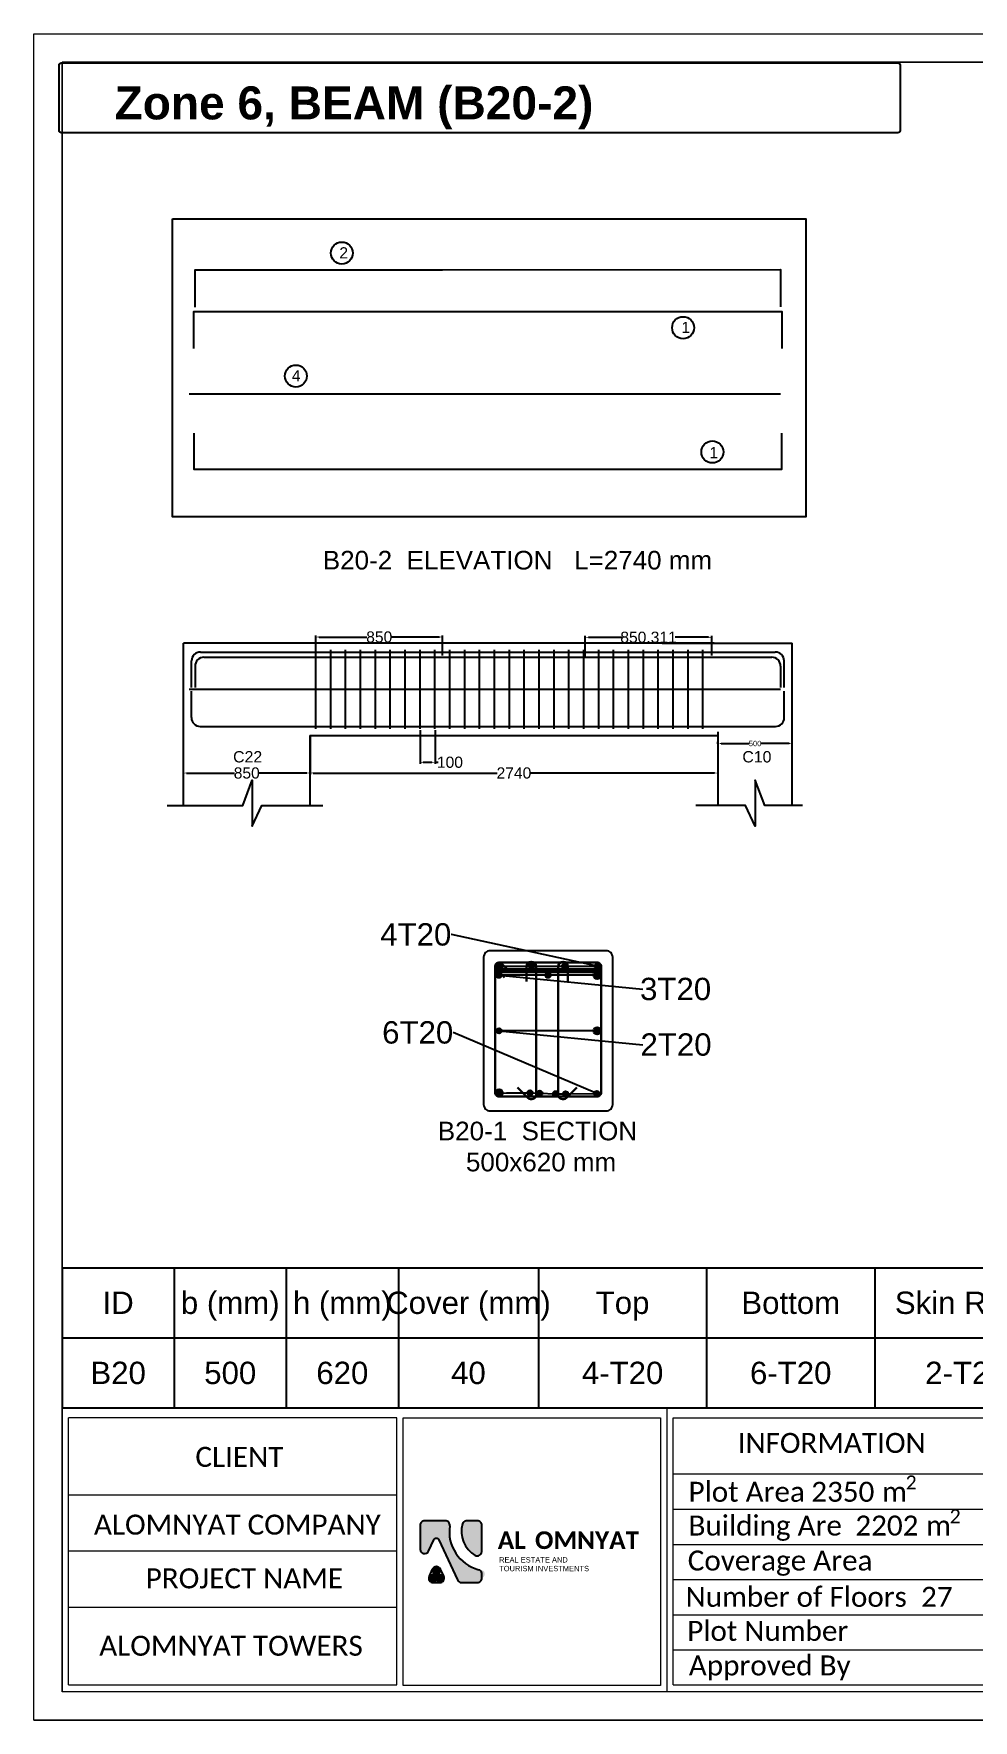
# Model space of a CAD drawing. Header units: inches. Extents: x 16 to 269, y 163 to 682.
# Drawn here: x 103.07 to 125.56, y 419.65 to 460 of the extents above; entities that cross this region are included whole.
import ezdxf
from ezdxf import colors
from ezdxf.entities.mleader import LeaderData, LeaderLine
from ezdxf.enums import TextEntityAlignment as Align
from ezdxf.math import Vec2, Vec3

# ---------------------------------------------------------------- set-up
doc = ezdxf.new("R2010")
doc.units = ezdxf.units.IN
doc.header["$MEASUREMENT"] = 0
doc.layers.get('Defpoints').update_dxf_attribs({"lineweight": 5})
for name, color, linetype in [('AutoRebar - BBS', 2, 'Continuous'), ('C', 7, 'Continuous'), ('MASSE', 7, 'Continuous'), ('S-ADDREINF', 3, 'Continuous'), ('S-MAINBAR', 5, 'Continuous'), ('S-OUTLINE', 7, 'Continuous'), ('S-SKIN', 6, 'Continuous'), ('S-STIRRUP', 1, 'Continuous'), ('S-TEXT', 2, 'Continuous'), ('Text', 7, 'Continuous')]:
    doc.layers.add(name, color=color, linetype=linetype)
doc.layers.add('Sheet_Borders', color=7, linetype='Continuous', lineweight=5)
doc.styles.add('Arial_1', font='arial.ttf', dxfattribs={"height": 0.45})
doc.styles.add('RA CALIBRI REGULAR', font='calibril.ttf')
doc.styles.get("Standard").update_dxf_attribs({"font": 'arial.ttf'})
doc.dimstyles.get("Standard").update_dxf_attribs({"dimtxt": 0.18, "dimasz": 0.18, "dimexe": 0.18, "dimexo": 0.0625, "dimgap": 0.09, "dimtad": 0, "dimtih": 1, "dimtoh": 1, "dimdec": 4, "dimzin": 0, "dimdsep": 46, "dimtxsty": 'Standard', "dimcen": 0.09, "dimadec": 0, "dimazin": 0, "dimtfac": 1, "dimtdec": 4, "dimtofl": 0, "dimtmove": 0, "dimatfit": 3, "dimfxl": 1, "dimtolj": 1, "dimtzin": 0, "dimarcsym": 0})

# ---------------------------------------------------------------- blocks, each defined once
blk = doc.blocks.new('sheet')
at = {"true_color": 0x293189}
h = blk.add_hatch(color=177, dxfattribs=at)
h.dxf.hatch_style = 1
h.paths.add_polyline_path([(-418.734, 40.158, 0.414214), (-418.845, 40.046), (-418.845, 39.448, 0.802913), (-418.633, 39.401), (-418.502, 39.683, -0.639253), (-418.375, 39.682), (-417.915, 38.681, 0.29294), (-417.813, 38.616), (-417.42, 38.616, 0.414214), (-417.308, 38.728, 0.553295), (-417.269, 38.913, -0.417813), (-418.106, 40.034, 0.459795), (-418.218, 40.158)])
at = {"true_color": 0x4554a5}
h = blk.add_hatch(color=175, dxfattribs=at)
h.dxf.hatch_style = 1
h.paths.add_polyline_path([(-417.472, 39.295, 0.584571), (-417.308, 39.402), (-417.308, 40.046, 0.414214), (-417.42, 40.158), (-417.702, 40.158, 0.291504), (-417.79, 40.082, 0.342448)])
at = {"true_color": 0x000000}
h = blk.add_hatch(color=18, dxfattribs=at)
h.dxf.hatch_style = 1
h.paths.add_polyline_path([(-418.439, 38.651, 1.441321), (-418.347, 38.839, 1.901432), (-418.531, 38.839, 1.434024)])
at = {"color": 177, "true_color": 0x293189}
blk.add_lwpolyline([(-418.213, 40.158), (-418.734, 40.158, 0.414214), (-418.845, 40.046), (-418.845, 39.448, 0.802913), (-418.633, 39.401), (-418.502, 39.683, -0.639253), (-418.375, 39.682), (-417.915, 38.681, 0.29294), (-417.813, 38.616), (-417.42, 38.616, 0.414214), (-417.308, 38.728), (-417.308, 38.848)], format="xyb", dxfattribs=at)
at = {"color": 175, "true_color": 0x4554a5}
blk.add_lwpolyline([(-417.308, 39.387), (-417.308, 40.046, 0.414214), (-417.42, 40.158), (-417.702, 40.158)], format="xyb", dxfattribs=at)
blk.add_lwpolyline([(-418.257, 38.775), (-418.338, 38.949, 0.63847), (-418.541, 38.949), (-418.621, 38.774, 0.547105), (-418.519, 38.616), (-418.358, 38.616, 0.548839)], format="xyb", close=True)
at = {"color": 177, "true_color": 0x293189}
for centre, radius, start, end in [((-418.215, 40.048), 0.11, 350.4257, 91.3796), ((-417.134, 39.886), 0.983, 171.6397, 255.0806), ((-417.417, 38.83), 0.111, 9.4358, 74.1171)]:
    blk.add_arc(centre, radius, start, end, dxfattribs=at)
at = {"color": 175, "true_color": 0x4554a5}
for centre, radius, start, end in [((-417.123, 39.894), 0.693, 164.6076, 239.8175), ((-417.686, 40.051), 0.108, 98.1031, 165.7009), ((-417.42, 39.394), 0.112, 242.4829, 356.2798)]:
    blk.add_arc(centre, radius, start, end, dxfattribs=at)
at = {"layer": 'Sheet_Borders', "linetype": 'Continuous', "lineweight": 0}
for p, q in [((-428.475, 35.187), (-428.475, 77.192)), ((-428.475, 77.192), (-369.075, 77.192)), ((-428.475, 35.187), (-428.475, 77.192)), ((-428.475, 77.192), (-369.075, 77.192)), ((-427.768, 35.894), (-427.768, 76.484)), ((-427.768, 76.484), (-369.782, 76.484)), ((-369.782, 76.484), (-427.768, 76.484)), ((-427.768, 76.484), (-427.768, 35.894)), ((-427.768, 42.966), (-427.768, 42.966)), ((-427.768, 42.966), (-369.782, 42.966)), ((-412.694, 42.966), (-412.694, 35.894)), ((-419.424, 42.721), (-427.606, 42.721)), ((-427.606, 36.07), (-427.606, 42.721)), ((-419.424, 36.07), (-419.424, 42.721)), ((-419.268, 42.721), (-412.85, 42.721)), ((-419.268, 36.051), (-419.268, 42.721)), ((-412.85, 42.721), (-412.85, 36.051)), ((-412.537, 42.719), (-401.369, 42.719)), ((-412.537, 36.069), (-412.537, 42.719)), ((-412.537, 41.327), (-404.039, 41.327)), ((-419.424, 40.796), (-427.606, 40.796)), ((-412.537, 40.441), (-404.039, 40.441)), ((-412.537, 39.566), (-404.039, 39.566)), ((-419.424, 39.395), (-427.606, 39.395)), ((-412.537, 38.692), (-404.039, 38.692)), ((-427.606, 38.003), (-419.424, 38.003)), ((-412.537, 37.817), (-404.039, 37.817)), ((-412.537, 36.943), (-404.039, 36.943)), ((-372.533, 35.894), (-427.768, 35.894)), ((-427.606, 36.07), (-419.424, 36.07)), ((-412.85, 36.051), (-419.268, 36.051)), ((-412.537, 36.069), (-401.369, 36.069))]:
    blk.add_line(p, q, dxfattribs=at)
blk.add_lwpolyline([(-369.075, 35.187), (-428.475, 35.187)], close=True, dxfattribs=at)
at = {"char_height": 0.43904, "attachment_point": 1}
for s, width, insert in [('{\\fCandara|b1|i0|c0|p34;\\C256;\\c0;AL} ', 0.43904, (-416.91, 39.892)), ('{\\fCandara|b1|i0|c0|p34;\\C256;\\c0;OMNYAT}', 2.78249, (-415.981, 39.892))]:
    blk.add_mtext_dynamic_manual_height_columns(s, width=width, gutter_width=2.195, heights=[0], dxfattribs=dict(at, insert=insert))
at = {"insert": (-416.876, 39.25), "char_height": 0.13365, "attachment_point": 1, "style": 'Arial_1'}
blk.add_mtext_dynamic_manual_height_columns('\\pxsm1;{\\C256;\\c0;REAL ESTATE AND}', width=2.81151, gutter_width=0.686, heights=[0.417], dxfattribs=at)
at = {"insert": (-416.875, 39.033), "char_height": 0.13365, "width": 2.81151, "attachment_point": 1, "style": 'Arial_1'}
blk.add_mtext('TOURISM INVESTMENTS', dxfattribs=at)
at = {"layer": 'Sheet_Borders', "linetype": 'Continuous', "lineweight": 0, "style": 'RA CALIBRI REGULAR'}
for s, height, p in [('INFORMATION', 0.49749, (-410.931, 41.846)), ('CLIENT', 0.4975, (-424.445, 41.499)), ('ALOMNYAT COMPANY', 0.49749, (-426.974, 39.811)), ('Coverage Area', 0.49749, (-412.174, 38.917)), ('PROJECT NAME', 0.49749, (-425.683, 38.473)), ('Plot Number', 0.49749, (-412.188, 37.165)), ('ALOMNYAT TOWERS', 0.49749, (-426.842, 36.795)), ('Approved By', 0.49749, (-412.149, 36.304))]:
    blk.add_text(s, height=height, dxfattribs=at).set_placement(p)
at = {"layer": 'Sheet_Borders', "style": 'RA CALIBRI REGULAR'}
for s, height, p in [('Plot Area ', 0.4975, (-412.155, 40.629)), ('2', 0.348, (-406.744, 40.936)), (' m', 0.4975, (-407.507, 40.629)), ('Building Are  ', 0.49749, (-412.155, 39.788)), ('2', 0.348, (-405.646, 40.094)), (' m', 0.4975, (-406.408, 39.788)), ('Number of Floors  ', 0.49749, (-412.228, 38.013))]:
    blk.add_text(s, height=height, dxfattribs=at).set_placement(p)
at = {"layer": 'Sheet_Borders', "color": 244, "true_color": 0x991b1e, "style": 'RA CALIBRI REGULAR'}
for s, p in [('2350', (-409.096, 40.629)), ('2202', (-407.997, 39.788)), ('27', (-406.36, 38.013))]:
    blk.add_text(s, height=0.4975, dxfattribs=at).set_placement(p)
blk = doc.blocks.new('*D202')
at = {"layer": 'Defpoints', "color": 0, "transparency": 16777216}
for p in [(4289, -16456), (3439, -16592), (4289, -16592)]:
    blk.add_point(p, dxfattribs=at)
at = {"layer": 'MASSE', "color": 0, "lineweight": -2, "transparency": 16777216}
for p, q in [((3439, -16581), (3439, -16445)), ((3460, -16456), (3781, -16456)), ((4267, -16456), (3946, -16456)), ((4289, -16581), (4289, -16445))]:
    blk.add_line(p, q, dxfattribs=at)
at = {"layer": 'MASSE', "color": 0, "transparency": 16777216}
for points in [[(3460, -16452), (3460, -16460), (3439, -16456)], [(4267, -16452), (4267, -16460), (4289, -16456)]]:
    blk.add_solid(points, dxfattribs=at)
at = {"layer": 'MASSE', "color": 0, "transparency": 16777216, "insert": (3864, -16456), "char_height": 75, "attachment_point": 5}
blk.add_mtext('\\A1;850', dxfattribs=at)
blk = doc.blocks.new('*D203')
at = {"layer": 'Defpoints', "color": 0, "transparency": 16777216}
for p in [(6099, -16458), (5248, -16598), (6099, -16592)]:
    blk.add_point(p, dxfattribs=at)
at = {"layer": 'MASSE', "color": 0, "lineweight": -2, "transparency": 16777216}
for p, q in [((5248, -16587), (5248, -16447)), ((5270, -16458), (5496, -16458)), ((6077, -16458), (5851, -16458)), ((6099, -16581), (6099, -16447))]:
    blk.add_line(p, q, dxfattribs=at)
at = {"layer": 'MASSE', "color": 0, "transparency": 16777216}
for points in [[(5270, -16454), (5270, -16461), (5248, -16458)], [(6077, -16454), (6077, -16461), (6099, -16458)]]:
    blk.add_solid(points, dxfattribs=at)
at = {"layer": 'MASSE', "color": 0, "transparency": 16777216, "insert": (5673, -16458), "char_height": 75, "attachment_point": 5}
blk.add_mtext('\\A1;850.311', dxfattribs=at)
blk = doc.blocks.new('*D204')
at = {"layer": 'Defpoints', "color": 0, "transparency": 16777216}
for p in [(3399, -17117), (6139, -17117), (6139, -17369)]:
    blk.add_point(p, dxfattribs=at)
at = {"layer": 'MASSE', "color": 0, "lineweight": -2, "transparency": 16777216}
for p, q in [((3399, -17127), (3399, -17379)), ((6139, -17127), (6139, -17379)), ((3420, -17369), (4656, -17369)), ((6117, -17369), (4881, -17369))]:
    blk.add_line(p, q, dxfattribs=at)
at = {"layer": 'MASSE', "color": 0, "transparency": 16777216}
for points in [[(3420, -17365), (3420, -17372), (3399, -17369)], [(6117, -17365), (6117, -17372), (6139, -17369)]]:
    blk.add_solid(points, dxfattribs=at)
at = {"layer": 'MASSE', "color": 0, "transparency": 16777216, "insert": (4769, -17369), "char_height": 75, "attachment_point": 5}
blk.add_mtext('\\A1;2740', dxfattribs=at)
blk = doc.blocks.new('*D205')
at = {"layer": 'Defpoints', "color": 0, "transparency": 16777216}
for p in [(4139, -17072), (4239, -17072), (4239, -17297)]:
    blk.add_point(p, dxfattribs=at)
at = {"layer": 'MASSE', "color": 0, "lineweight": -2, "transparency": 16777216}
for p, q in [((4139, -17082), (4139, -17307)), ((4239, -17082), (4239, -17307)), ((4160, -17297), (4217, -17297)), ((4239, -17297), (4260, -17297))]:
    blk.add_line(p, q, dxfattribs=at)
at = {"layer": 'MASSE', "color": 0, "transparency": 16777216}
for points in [[(4160, -17293), (4160, -17300), (4139, -17297)], [(4217, -17293), (4217, -17300), (4239, -17297)]]:
    blk.add_solid(points, dxfattribs=at)
at = {"layer": 'MASSE', "color": 0, "transparency": 16777216, "insert": (4339, -17297), "char_height": 75, "attachment_point": 5}
blk.add_mtext('\\A1;100', dxfattribs=at)
blk = doc.blocks.new('*D215')
at = {"layer": 'Defpoints', "color": 0, "transparency": 16777216}
for p in [(6139, -17184), (6639, -17171), (6639, -17184)]:
    blk.add_point(p, dxfattribs=at)
at = {"layer": 'MASSE', "color": 0, "lineweight": -2, "transparency": 16777216}
for p, q in [((6139, -17173), (6139, -17160)), ((6160, -17171), (6349, -17171)), ((6617, -17171), (6428, -17171)), ((6639, -17173), (6639, -17160))]:
    blk.add_line(p, q, dxfattribs=at)
at = {"layer": 'MASSE', "color": 0, "transparency": 16777216}
for points in [[(6160, -17167), (6160, -17174), (6139, -17171)], [(6617, -17167), (6617, -17174), (6639, -17171)]]:
    blk.add_solid(points, dxfattribs=at)
at = {"layer": 'MASSE', "color": 0, "transparency": 16777216, "insert": (6389, -17171), "char_height": 36, "attachment_point": 5}
blk.add_mtext('\\A1;500', dxfattribs=at)
blk = doc.blocks.new('*D216')
at = {"layer": 'Defpoints', "color": 0, "transparency": 16777216}
for p in [(2549, -17369), (2549, -17369), (3399, -17369)]:
    blk.add_point(p, dxfattribs=at)
at = {"layer": 'MASSE', "color": 0, "lineweight": -2, "transparency": 16777216}
for p, q in [((2570, -17369), (2891, -17369)), ((3377, -17369), (3056, -17369))]:
    blk.add_line(p, q, dxfattribs=at)
at = {"layer": 'MASSE', "color": 0, "transparency": 16777216}
for points in [[(2570, -17365), (2570, -17372), (2549, -17369)], [(3377, -17365), (3377, -17372), (3399, -17369)]]:
    blk.add_solid(points, dxfattribs=at)
at = {"layer": 'MASSE', "color": 0, "transparency": 16777216, "insert": (2974, -17369), "char_height": 75, "attachment_point": 5}
blk.add_mtext('\\A1;850', dxfattribs=at)
blk = doc.blocks.new('_Origin')
at = {"color": 0, "linetype": 'ByBlock', "lineweight": -2}
blk.add_line((0, 0), (-1, 0), dxfattribs=at)
blk.add_circle((0, 0), 0.5, dxfattribs=at)
blk = doc.blocks.new('787665')
at = {"layer": 'S-ADDREINF'}
h = blk.add_hatch(color=256, dxfattribs=at)
edge = h.paths.add_edge_path()
edge.add_arc((4669.24543, -18726.72546), 17.34297, 0, 360)
h = blk.add_hatch(color=256, dxfattribs=at)
edge = h.paths.add_edge_path()
edge.add_arc((4998.7618, -18726.72546), 17.34297, 0, 360)
h = blk.add_hatch(color=256, dxfattribs=at)
edge = h.paths.add_edge_path()
edge.add_arc((5328.27817, -18726.72546), 17.34297, 0, 360)
at = {"layer": 'S-MAINBAR'}
h = blk.add_hatch(color=256, dxfattribs=at)
edge = h.paths.add_edge_path()
edge.add_arc((4669.24543, -18666.02507), 17.34297, 0, 360)
h = blk.add_hatch(color=256, dxfattribs=at)
edge = h.paths.add_edge_path()
edge.add_arc((4888.92301, -18666.02507), 17.34297, 0, 360)
h = blk.add_hatch(color=256, dxfattribs=at)
edge = h.paths.add_edge_path()
edge.add_arc((5108.60059, -18666.02507), 17.34297, 0, 360)
h = blk.add_hatch(color=256, dxfattribs=at)
edge = h.paths.add_edge_path()
edge.add_arc((5328.27817, -18666.02507), 17.34297, 0, 360)
h = blk.add_hatch(color=256, dxfattribs=at)
edge = h.paths.add_edge_path()
edge.add_arc((4669.24543, -19515.83045), 17.34297, 0, 360)
h = blk.add_hatch(color=256, dxfattribs=at)
edge = h.paths.add_edge_path()
edge.add_arc((4876.93864, -19516.02104), 17.34297, 0, 360)
h = blk.add_hatch(color=256, dxfattribs=at)
edge = h.paths.add_edge_path()
edge.add_arc((4942.41458, -19518.45994), 17.34297, 0, 360)
h = blk.add_hatch(color=256, dxfattribs=at)
edge = h.paths.add_edge_path()
edge.add_arc((5048.54739, -19521.57439), 17.34297, 0, 360)
h = blk.add_hatch(color=256, dxfattribs=at)
edge = h.paths.add_edge_path()
edge.add_arc((5116.05885, -19521.76126), 17.34297, 0, 360)
h = blk.add_hatch(color=256, dxfattribs=at)
edge = h.paths.add_edge_path()
edge.add_arc((5325.4713, -19520.24721), 17.34297, 0, 360)
at = {"layer": 'S-SKIN'}
h = blk.add_hatch(color=256, dxfattribs=at)
edge = h.paths.add_edge_path()
edge.add_arc((4669.24543, -19099.59924), 17.34297, 0, 360)
h = blk.add_hatch(color=256, dxfattribs=at)
edge = h.paths.add_edge_path()
edge.add_arc((5328.27817, -19099.59924), 17.34297, 0, 360)
at = {"layer": 'S-TEXT', "transparency": 33554687}
h = blk.add_hatch(dxfattribs=at)
h.set_pattern_fill('ANSI32', scale=1.734297)
h.set_pattern_definition([(45, (-168026.844, 294970.295), (-11.6808213, 11.6808213), []), (45, (-168019.057, 294970.295), (-11.6808213, 11.6808213), [])])
h.paths.add_polyline_path([(5354.71369, -18683.36804), (4647.67753, -18683.36804), (4647.67753, -18709.08083), (5354.71369, -18709.08083)])
blk.add_lwpolyline([(2475.73227, -13648.98093), (6730.74983, -13648.98093), (6730.74983, -15648.69571), (2475.73227, -15648.69571)], close=True)
at = {"color": 3}
for points in [[(2626.72403, -14240.66682), (2626.72403, -13990.66682), (4288.51337, -13990.66682)], [(4288.51337, -13990.66682), (6560.55334, -13988.87492), (6560.55334, -14238.87492)]]:
    blk.add_lwpolyline(points, dxfattribs=at)
at = {"color": 5}
for points in [[(2618.51337, -14520.11894), (2618.51337, -14270.11894), (6568.18309, -14270.11894), (6568.18309, -14520.11894)], [(2618.51337, -15088.35237), (2618.51337, -15328.35237), (6568.18309, -15328.35237), (6568.18309, -15088.35237)]]:
    blk.add_lwpolyline(points, dxfattribs=at)
at = {"color": 3}
blk.add_circle((3612.82671, -13878.56553), 73.72352, dxfattribs=at)
at = {"color": 5}
for centre in [(5905.26992, -14379.68103), (6102.00118, -15213.73404)]:
    blk.add_circle(centre, 73.72352, dxfattribs=at)
at = {"color": 6}
blk.add_circle((3304.25768, -14704.01182), 73.72352, dxfattribs=at)
at = {"layer": 'AutoRebar - BBS', "color": 5, "lineweight": 30}
blk.add_lwpolyline([(4706.53816, -18742.06011), (4650.58698, -18686.10892, -0.6681786379), (4669.23738, -18641.08289), (5328.09923, -18641.08289, -0.4142135624), (5354.47487, -18667.45853), (5354.47487, -19513.87537, -0.4142135624), (5328.09923, -19540.25101), (4669.23738, -19540.25101, -0.4142135624), (4642.86173, -19513.87537), (4642.86173, -18667.45853, -0.6681786379), (4687.88777, -18648.80813), (4743.83895, -18704.75932)], format="xyb", dxfattribs=at)
at = {"layer": 'AutoRebar - BBS', "color": 240, "lineweight": 30, "true_color": 0xed1f24}
for points in [[(4852.61515, -18768.49011), (4852.61515, -18669.15947, -1), (4918.83558, -18669.15947), (4918.83558, -19526.15975, -0.6681786379), (4862.31291, -19549.57221), (4792.07554, -19479.33483)], [(5131.74777, -18768.71722), (5131.74777, -18669.38657, 1), (5065.52734, -18669.38657), (5065.52734, -19526.38686, 0.6681786379), (5122.05001, -19549.79931), (5192.28738, -19479.56194)]]:
    blk.add_lwpolyline(points, format="xyb", dxfattribs=at)
at = {"layer": 'S-ADDREINF'}
for p, q in [((2686.51361, -16591.55321), (4288.51337, -16591.55321)), ((4288.51337, -16591.55321), (6500.76377, -16591.55321)), ((2626.72403, -16651.55284), (2626.72403, -16794.54206)), ((6560.55334, -16651.55284), (6560.55334, -16794.54206))]:
    blk.add_line(p, q, dxfattribs=at)
for centre in [(4669.24543, -18726.72546), (4998.7618, -18726.72546), (5328.27817, -18726.72546)]:
    blk.add_circle(centre, 17.34297, dxfattribs=at)
for centre, start, end in [((2686.72403, -16651.55284), 90, 180), ((6500.55334, -16651.55284), 0, 90)]:
    blk.add_arc(centre, 60, start, end, dxfattribs=at)
at = {"layer": 'S-MAINBAR', "color": 5}
for p, q in [((2603.15834, -16794.23241), (2603.176, -16616.55284)), ((6584.11904, -16794.23241), (6584.10138, -16616.55284)), ((2602.19146, -16996.55284), (2602.20911, -16818.87327)), ((6585.08592, -16996.55284), (6585.06826, -16818.87327))]:
    blk.add_line(p, q, dxfattribs=at)
at = {"layer": 'S-MAINBAR'}
for p, q in [((2662.96557, -16556.55321), (6524.31181, -16556.55321)), ((2662.19146, -17056.55284), (6525.08592, -17056.55284))]:
    blk.add_line(p, q, dxfattribs=at)
for centre in [(4669.24543, -18666.02507), (4888.92301, -18666.02507), (5108.60059, -18666.02507), (5328.27817, -18666.02507), (4669.24543, -19515.83045), (4876.93864, -19516.02104), (4942.41458, -19518.45994), (5048.54739, -19521.57439), (5116.05885, -19521.76126), (5325.4713, -19520.24721)]:
    blk.add_circle(centre, 17.34297, dxfattribs=at)
for centre, start, end in [((2663.176, -16616.55284), 90, 180), ((6524.10138, -16616.55284), 0, 90), ((2662.19146, -16996.55284), 180, 270), ((6525.08592, -16996.55284), 270, 0)]:
    blk.add_arc(centre, 60, start, end, dxfattribs=at)
at = {"layer": 'S-OUTLINE'}
for p, q in [((2548.51337, -17586.29791), (2548.51337, -16496.55321)), ((3423.51337, -16496.55321), (2548.51337, -16496.55321)), ((5763.76401, -16496.55321), (6638.76401, -16496.55321)), ((6638.76401, -17586.29791), (6638.76401, -16496.55321)), ((6138.51337, -17091.55321), (6138.51337, -17586.29791)), ((3398.51337, -17116.55284), (3398.51337, -17586.29791))]:
    blk.add_line(p, q, dxfattribs=at)
for points in [[(6113.51337, -16496.55321), (3423.51337, -16496.55321)], [(3398.51337, -17116.55321), (6138.51337, -17116.55321)]]:
    blk.add_lwpolyline(points, dxfattribs=at)
blk.add_lwpolyline([(4565.18763, -19593.8738, 0.4142135624), (4608.54505, -19637.23121), (5388.97855, -19637.23121, 0.4142135624), (5432.33597, -19593.8738), (5432.33597, -18605.32469, 0.4142135624), (5388.97855, -18561.96727), (4608.54505, -18561.96727, 0.4142135624), (4565.18763, -18605.32469)], format="xyb", close=True, dxfattribs=at)
at = {"layer": 'S-SKIN'}
for p, q in [((2586.62677, -14823.17773), (6560.55334, -14823.17773)), ((2586.62677, -16806.55321), (6560.55334, -16806.55321))]:
    blk.add_line(p, q, dxfattribs=at)
for centre in [(4669.24543, -19099.59924), (5328.27817, -19099.59924)]:
    blk.add_circle(centre, 17.34297, dxfattribs=at)
at = {"layer": 'S-STIRRUP'}
for p, q in [((3438.51337, -17071.55321), (3438.51337, -16541.55321)), ((3538.51337, -17071.55321), (3538.51337, -16541.55321)), ((3638.51337, -17071.55321), (3638.51337, -16541.55321)), ((3738.51337, -17071.55321), (3738.51337, -16541.55321)), ((3838.51337, -17071.55321), (3838.51337, -16541.55321)), ((3938.51337, -17071.55321), (3938.51337, -16541.55321)), ((4038.51337, -17071.55321), (4038.51337, -16541.55321)), ((4138.51337, -17071.55321), (4138.51337, -16541.55321)), ((4238.51337, -17071.55321), (4238.51337, -16541.55321)), ((4338.51337, -17071.55321), (4338.51337, -16541.55321)), ((4438.51337, -17071.55321), (4438.51337, -16541.55321)), ((4538.51337, -17071.55321), (4538.51337, -16541.55321)), ((4638.51337, -17071.55321), (4638.51337, -16541.55321)), ((4738.51337, -17071.55321), (4738.51337, -16541.55321)), ((4838.51337, -17071.55321), (4838.51337, -16541.55321)), ((4938.51337, -17071.55321), (4938.51337, -16541.55321)), ((5038.51337, -17071.55321), (5038.51337, -16541.55321)), ((5138.51337, -17071.55321), (5138.51337, -16541.55321)), ((5238.51337, -17071.55321), (5238.51337, -16541.55321)), ((5338.51337, -17071.55321), (5338.51337, -16541.55321)), ((5438.51337, -17071.55321), (5438.51337, -16541.55321)), ((5538.51337, -17071.55321), (5538.51337, -16541.55321)), ((5638.51337, -17071.55321), (5638.51337, -16541.55321)), ((5738.51337, -17071.55321), (5738.51337, -16541.55321)), ((5838.51337, -17071.55321), (5838.51337, -16541.55321)), ((5938.51337, -17071.55321), (5938.51337, -16541.55321)), ((6038.51337, -17071.55321), (6038.51337, -16541.55321))]:
    blk.add_line(p, q, dxfattribs=at)
at = {"layer": 'S-TEXT', "color": 1}
for points in [[(2438.8993, -17586.29791), (2947.27957, -17586.29791), (3011.09973, -17416.87651), (3011.09973, -17725.48843), (3075.73187, -17586.29791), (3485.89845, -17586.29791)], [(6708.20288, -17586.29791), (6454.01274, -17586.29791), (6390.19259, -17416.87651), (6390.19259, -17725.48843), (6325.56044, -17586.29791), (5990.24397, -17586.29791)]]:
    blk.add_lwpolyline(points, dxfattribs=at)
at = {"layer": 'S-TEXT'}
blk.add_lwpolyline([(4647.67753, -18683.36804), (5354.71369, -18683.36804), (5354.71369, -18709.08083), (4647.67753, -18709.08083)], close=True, dxfattribs=at)
at = {"layer": 'Text'}
for p, q in [((1733.54101, -20689.87015), (15100.34041, -20689.87015)), ((1733.54101, -20689.87015), (1733.54101, -21631.19406)), ((2486.60014, -20689.87015), (2486.60014, -21631.19406)), ((3239.65926, -20689.87015), (3239.65926, -21631.19406)), ((3992.71838, -20689.87015), (3992.71838, -21631.19406)), ((4934.04228, -20689.87015), (4934.04228, -21631.19406)), ((6063.63096, -20689.87015), (6063.63096, -21631.19406)), ((7193.21964, -20689.87015), (7193.21964, -21631.19406)), ((1733.54101, -21160.5321), (15100.34041, -21160.5321)), ((1733.54101, -21631.19406), (15100.34041, -21631.19406))]:
    blk.add_line(p, q, dxfattribs=at)
at = {"layer": 'Text', "color": 7}
blk.add_lwpolyline([(7363.38122, -13056.28115, -0.4142135624), (7348.49233, -13071.17004), (1727.91146, -13071.17004, -0.4142135624), (1713.02256, -13056.28115), (1713.02256, -12617.12504, -0.4142135624), (1727.91146, -12602.23615), (7348.49233, -12602.23615, -0.4142135624), (7363.38122, -12617.12504)], format="xyb", close=True, dxfattribs=at)
at = {"xscale": 269.5397529527762, "yscale": 269.5397529527762, "zscale": 269.5397529527762}
blk.add_blockref('sheet', (117034.06659, -33212.21161), dxfattribs=at)
blk.add_text('B20-2  ELEVATION   L=2740 mm', height=125).set_placement((4792.56587, -15940.09943), align=Align.MIDDLE_CENTER)
at = {"insert": (3331.18115, -19709.57734), "char_height": 125, "attachment_point": 1}
blk.add_mtext_dynamic_manual_height_columns('\\pxqc,t30;B20-1  SECTION \\P 500x620 mm   ', width=3191.5647142, gutter_width=12.5, heights=[743.99161], dxfattribs=at)
at = {"layer": 'C'}
for s, p in [('C22', (2980.18531, -17259.84761)), ('C10', (6401.17434, -17259.84761))]:
    blk.add_text(s, height=76.192821, dxfattribs=at).set_placement(p, align=Align.MIDDLE_CENTER)
at = {"layer": 'Text'}
for s, p in [('ID', (2110.07057, -20925.20113)), ('b (mm)', (2863.1297, -20925.20113)), ('h (mm)', (3616.18882, -20925.20113)), ('Cover (mm)', (4463.38033, -20925.20113)), ('Top', (5498.83662, -20925.20113)), ('Bottom', (6628.4253, -20925.20113)), ('Skin Reinf', (7805.08018, -20925.20113)), ('B20', (2110.07057, -21395.86308)), ('500', (2863.1297, -21395.86308)), ('620', (3616.18882, -21395.86308)), ('40', (4463.38033, -21395.86308)), ('4-T20', (5498.83662, -21395.86308)), ('6-T20', (6628.4253, -21395.86308)), ('2-T20', (7805.08018, -21395.86308))]:
    blk.add_text(s, height=150, dxfattribs=at).set_placement(p, align=Align.MIDDLE_CENTER)
at = {"layer": 'Text', "insert": (2086.31074, -12759.46791), "char_height": 221.6087069, "attachment_point": 1}
blk.add_mtext_dynamic_manual_height_columns('{\\fArial|b1|i0|c0|p34;Zone 6, BEAM (B20-2)}', width=10864.0740153, gutter_width=5.54022, heights=[0], dxfattribs=at)
at = {"layer": 'Text', "color": 3, "insert": (3596.05593, -13839.34993), "char_height": 75, "attachment_point": 1}
blk.add_mtext('2', dxfattribs=at)
at = {"layer": 'Text', "color": 5, "char_height": 75, "attachment_point": 1}
for insert in [(5893.6201, -14340.2233), (6081.67787, -15180.99745)]:
    blk.add_mtext('1', dxfattribs=dict(at, insert=insert))
at = {"layer": 'Text', "color": 6, "insert": (3276.80512, -14664.71234), "char_height": 75, "attachment_point": 1}
blk.add_mtext('4', dxfattribs=at)
at = {"layer": 'MASSE'}
for base, p1, p2, override, picture, middle in [((4288.51337, -16455.95633), (3438.51337, -16591.55321), (4288.51337, -16591.55321), {"dimtxt": 75, "dimasz": 21.6, "dimexe": 10.8, "dimexo": 10.8, "dimzin": 8}, '*D202', (3863.51337, -16455.95633)), ((6098.51337, -16457.85037), (5248.20235, -16597.72638), (6098.51337, -16591.55321), {"dimtxt": 75, "dimasz": 21.6, "dimexe": 10.8, "dimexo": 10.8, "dimzin": 8}, '*D203', (5673.35786, -16457.85037)), ((4238.51337, -17296.55321), (4138.51337, -17071.55321), (4238.51337, -17071.55321), {"dimtxt": 75, "dimasz": 21.6, "dimexe": 10.8, "dimexo": 10.8, "dimzin": 8}, '*D205', (4339.39846, -17296.55321)), ((6138.51337, -17368.55321), (3398.51337, -17116.55321), (6138.51337, -17116.55321), {"dimtxt": 75, "dimasz": 21.6, "dimexe": 10.8, "dimexo": 10.8, "dimzin": 8}, '*D204', (4768.51337, -17368.55321)), ((6638.51337, -17170.78776), (6138.51337, -17183.73328), (6638.51337, -17183.73328), {"dimtxt": 36, "dimasz": 21.6, "dimexe": 10.8, "dimexo": 10.8, "dimdec": 2, "dimzin": 8, "dimtdec": 2}, '*D215', (6388.51337, -17170.78776)), ((2548.51337, -17368.55321), (3398.51337, -17368.55321), (2548.51337, -17368.55321), {"dimtxt": 75, "dimasz": 21.6, "dimexe": 10.8, "dimexo": 10.8, "dimdec": 2, "dimzin": 8, "dimtdec": 2}, '*D216', (2973.51337, -17368.55321))]:
    dim = blk.add_linear_dim(base=base, p1=p1, p2=p2, dimstyle='Standard', override=override, dxfattribs=at)
    dim.commit()
    dim.dimension.update_dxf_attribs({"geometry": picture, "text_midpoint": middle})
at = {"color": 5}
ml = blk.add_multileader_mtext('Standard', dxfattribs=at)
ml.set_content('4T20', color=5)
ml.set_leader_properties()
ml.set_arrow_properties(name='ORIGIN')
ml.build(insert=Vec2(0, 0))
ml.multileader.update_dxf_attribs({"dogleg_length": 0.36, "arrow_head_size": 50})
ctx = ml.context
ctx.base_point, ctx.char_height, ctx.arrow_head_size, ctx.landing_gap_size, ctx.plane_origin = Vec3(3883.19654, -18453.41215), 150, 50, 0.09, Vec3(4669.24543, -18666.02507)
ctx.text_align_type = 2
notes = []
notes.append((ctx, [(0, (1, 1, 0), (4348.67515, -18453.41215), (-1, 0), 0.36, [(3, [(4669.24543, -18666.02507), (4888.92301, -18666.02507), (5108.60059, -18666.02507), (5328.27817, -18666.02507)], 0, [])])]))
ctx.mtext.insert, ctx.mtext.alignment, ctx.mtext.flow_direction = Vec3(4348.22515, -18377.13316), 3, 5
at = {"color": 3}
ml = blk.add_multileader_mtext('Standard', dxfattribs=at)
ml.set_content('3T20', color=3)
ml.set_leader_properties()
ml.set_arrow_properties(name='ORIGIN')
ml.build(insert=Vec2(0, 0))
ml.multileader.update_dxf_attribs({"dogleg_length": 0.36, "arrow_head_size": 50})
ctx = ml.context
ctx.base_point, ctx.char_height, ctx.arrow_head_size, ctx.landing_gap_size, ctx.plane_origin = Vec3(5635.06811, -18819.89892), 150, 50, 0.09, Vec3(5328.27817, -18726.72546)
ctx.text_align_type = 2
notes.append((ctx, [(0, (1, 1, 0), (5634.70811, -18819.89892), (1, 0), 0.36, [(2, [(5328.27817, -18726.72546), (4998.7618, -18726.72546), (4669.24543, -18726.72546)], 0, [])])]))
ctx.mtext.insert, ctx.mtext.alignment, ctx.mtext.flow_direction = Vec3(6093.95756, -18743.56877), 3, 5
at = {"color": 5}
ml = blk.add_multileader_mtext('Standard', dxfattribs=at)
ml.set_content('6T20', color=5)
ml.set_leader_properties()
ml.set_arrow_properties(name='ORIGIN')
ml.build(insert=Vec2(0, 0))
ml.multileader.update_dxf_attribs({"dogleg_length": 0.36, "arrow_head_size": 50})
ctx = ml.context
ctx.base_point, ctx.char_height, ctx.arrow_head_size, ctx.landing_gap_size, ctx.plane_origin = Vec3(3901.43038, -19111.41765), 150, 50, 0.09, Vec3(4669.24543, -19520.4834)
ctx.text_align_type = 2
notes.append((ctx, [(0, (1, 1, 0), (4361.69071, -19111.41765), (-1, 0), 0.36, [(5, [(4669.6449, -19517.09851), (4876.93864, -19516.02104), (4942.41458, -19518.45994), (5048.54739, -19521.57439), (5116.05885, -19521.76126), (5325.4713, -19520.24721)], 0, [])])]))
ctx.mtext.insert, ctx.mtext.alignment, ctx.mtext.flow_direction = Vec3(4361.24071, -19035.13866), 3, 5
at = {"color": 6}
ml = blk.add_multileader_mtext('Standard', dxfattribs=at)
ml.set_content('2T20', color=6)
ml.set_leader_properties()
ml.set_arrow_properties(name='ORIGIN')
ml.build(insert=Vec2(0, 0))
ml.multileader.update_dxf_attribs({"dogleg_length": 0.36, "arrow_head_size": 50})
ctx = ml.context
ctx.base_point, ctx.char_height, ctx.arrow_head_size, ctx.landing_gap_size, ctx.plane_origin = Vec3(5635.06811, -19192.77271), 150, 50, 0.09, Vec3(5328.27817, -19099.59924)
ctx.text_align_type = 2
notes.append((ctx, [(0, (1, 1, 0), (5634.70811, -19192.77271), (1, 0), 0.36, [(2, [(5328.27817, -19099.59924), (4669.24543, -19099.59924)], 0, [])])]))
ctx.mtext.insert, ctx.mtext.alignment, ctx.mtext.flow_direction = Vec3(6096.61786, -19116.49372), 3, 5
for ctx, leaders in notes:
    for number, flags, end, landing, length, lines in leaders:
        leader = LeaderData()
        leader.index, (leader.has_last_leader_line, leader.has_dogleg_vector, leader.attachment_direction) = number, flags
        leader.last_leader_point, leader.dogleg_vector, leader.dogleg_length = Vec3(end), Vec3(landing), length
        for number, points, colour, breaks in lines:
            line = LeaderLine()
            line.index, line.vertices, line.color, line.breaks = number, Vec3.list(points), colors.encode_raw_color(colour), breaks
            leader.lines.append(line)
        ctx.leaders.append(leader)

msp = doc.modelspace()

# ---------------------------------------------------------------- block references
at = {"xscale": 0.003563514933548277, "yscale": 0.003563514933548277, "zscale": 0.003563514933548277}
msp.add_blockref('787665', (97.5672, 504.2086), dxfattribs=at)

doc.saveas('drawing.dxf')
